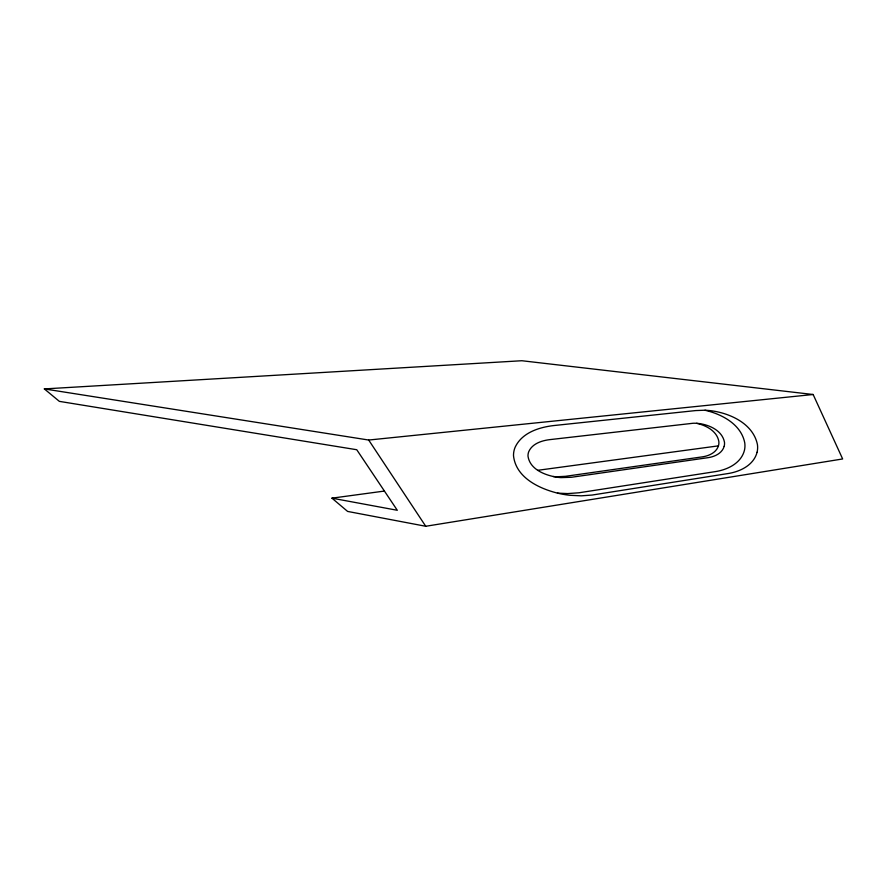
<?xml version="1.0" encoding="UTF-8"?>
<svg xmlns="http://www.w3.org/2000/svg" width="887" height="887" viewBox="0 0 887 887"><rect width="100%" height="100%" fill="white"/><g stroke="black" fill="none" stroke-linecap="round" stroke-linejoin="round"><path stroke-width="1.33" d="M425.738 526.268L842.65 458.956L813.146 394.504L521.844 360.732L44.35 388.916L59.362 401.367L356.751 449.731L397.298 510.28L331.949 498.161L347.604 511.422L425.738 526.268L368.693 440.041L44.35 388.916M331.949 498.161L384.415 491.054M537.821 470.298L718.437 445.862M368.693 440.041L813.146 394.504M557.435 493.139L567.735 493.582L579 492.773L715.122 471.651C727.285 469.833 741 463.391 744.381 450.529A176.003 59.617 8.4 0 0 744.736 442.768C741.1 424.285 721.863 414.096 704.965 410.26M696.572 423.31C705.997 425.339 716.862 430.938 718.803 441.282A95.375 32.309 8.4 0 1 718.537 445.529C716.53 452.558 708.924 455.951 702.227 456.872L565.462 476.319L557.047 476.762A19.702 6.675 8.4 0 1 553.078 476.496M757.066 452.292C753.739 465.154 740.113 471.718 727.95 473.558L592.095 495.057L581.207 495.833L569.831 495.279A33.518 11.354 8.4 0 1 559.719 493.649C540.305 489.214 515.935 478.16 513.518 455.807A179.784 60.904 8.4 0 1 515.147 447.225C521.944 432.69 539.063 427.246 553.876 425.549L695.718 410.57L704.489 410.237A25.623 8.682 8.4 0 1 711.418 410.781C730.544 413.386 753.13 423.809 757.42 444.498A178.664 60.527 8.4 0 1 757.066 452.292M724.18 446.305C722.184 453.346 714.6 456.761 707.904 457.692L571.428 477.273L560.939 477.616A18.716 6.342 8.4 0 1 556.049 477.062C544.607 475.033 529.905 469.267 528.009 456.24A96.605 32.719 8.4 0 1 528.774 451.605C532.289 443.677 541.558 440.662 549.53 439.664L693.035 423.265A14.846 5.034 8.4 0 1 699.422 423.576C709.822 425.073 722.206 430.727 724.446 442.059A96.007 32.52 8.4 0 1 724.18 446.305"/></g></svg>
